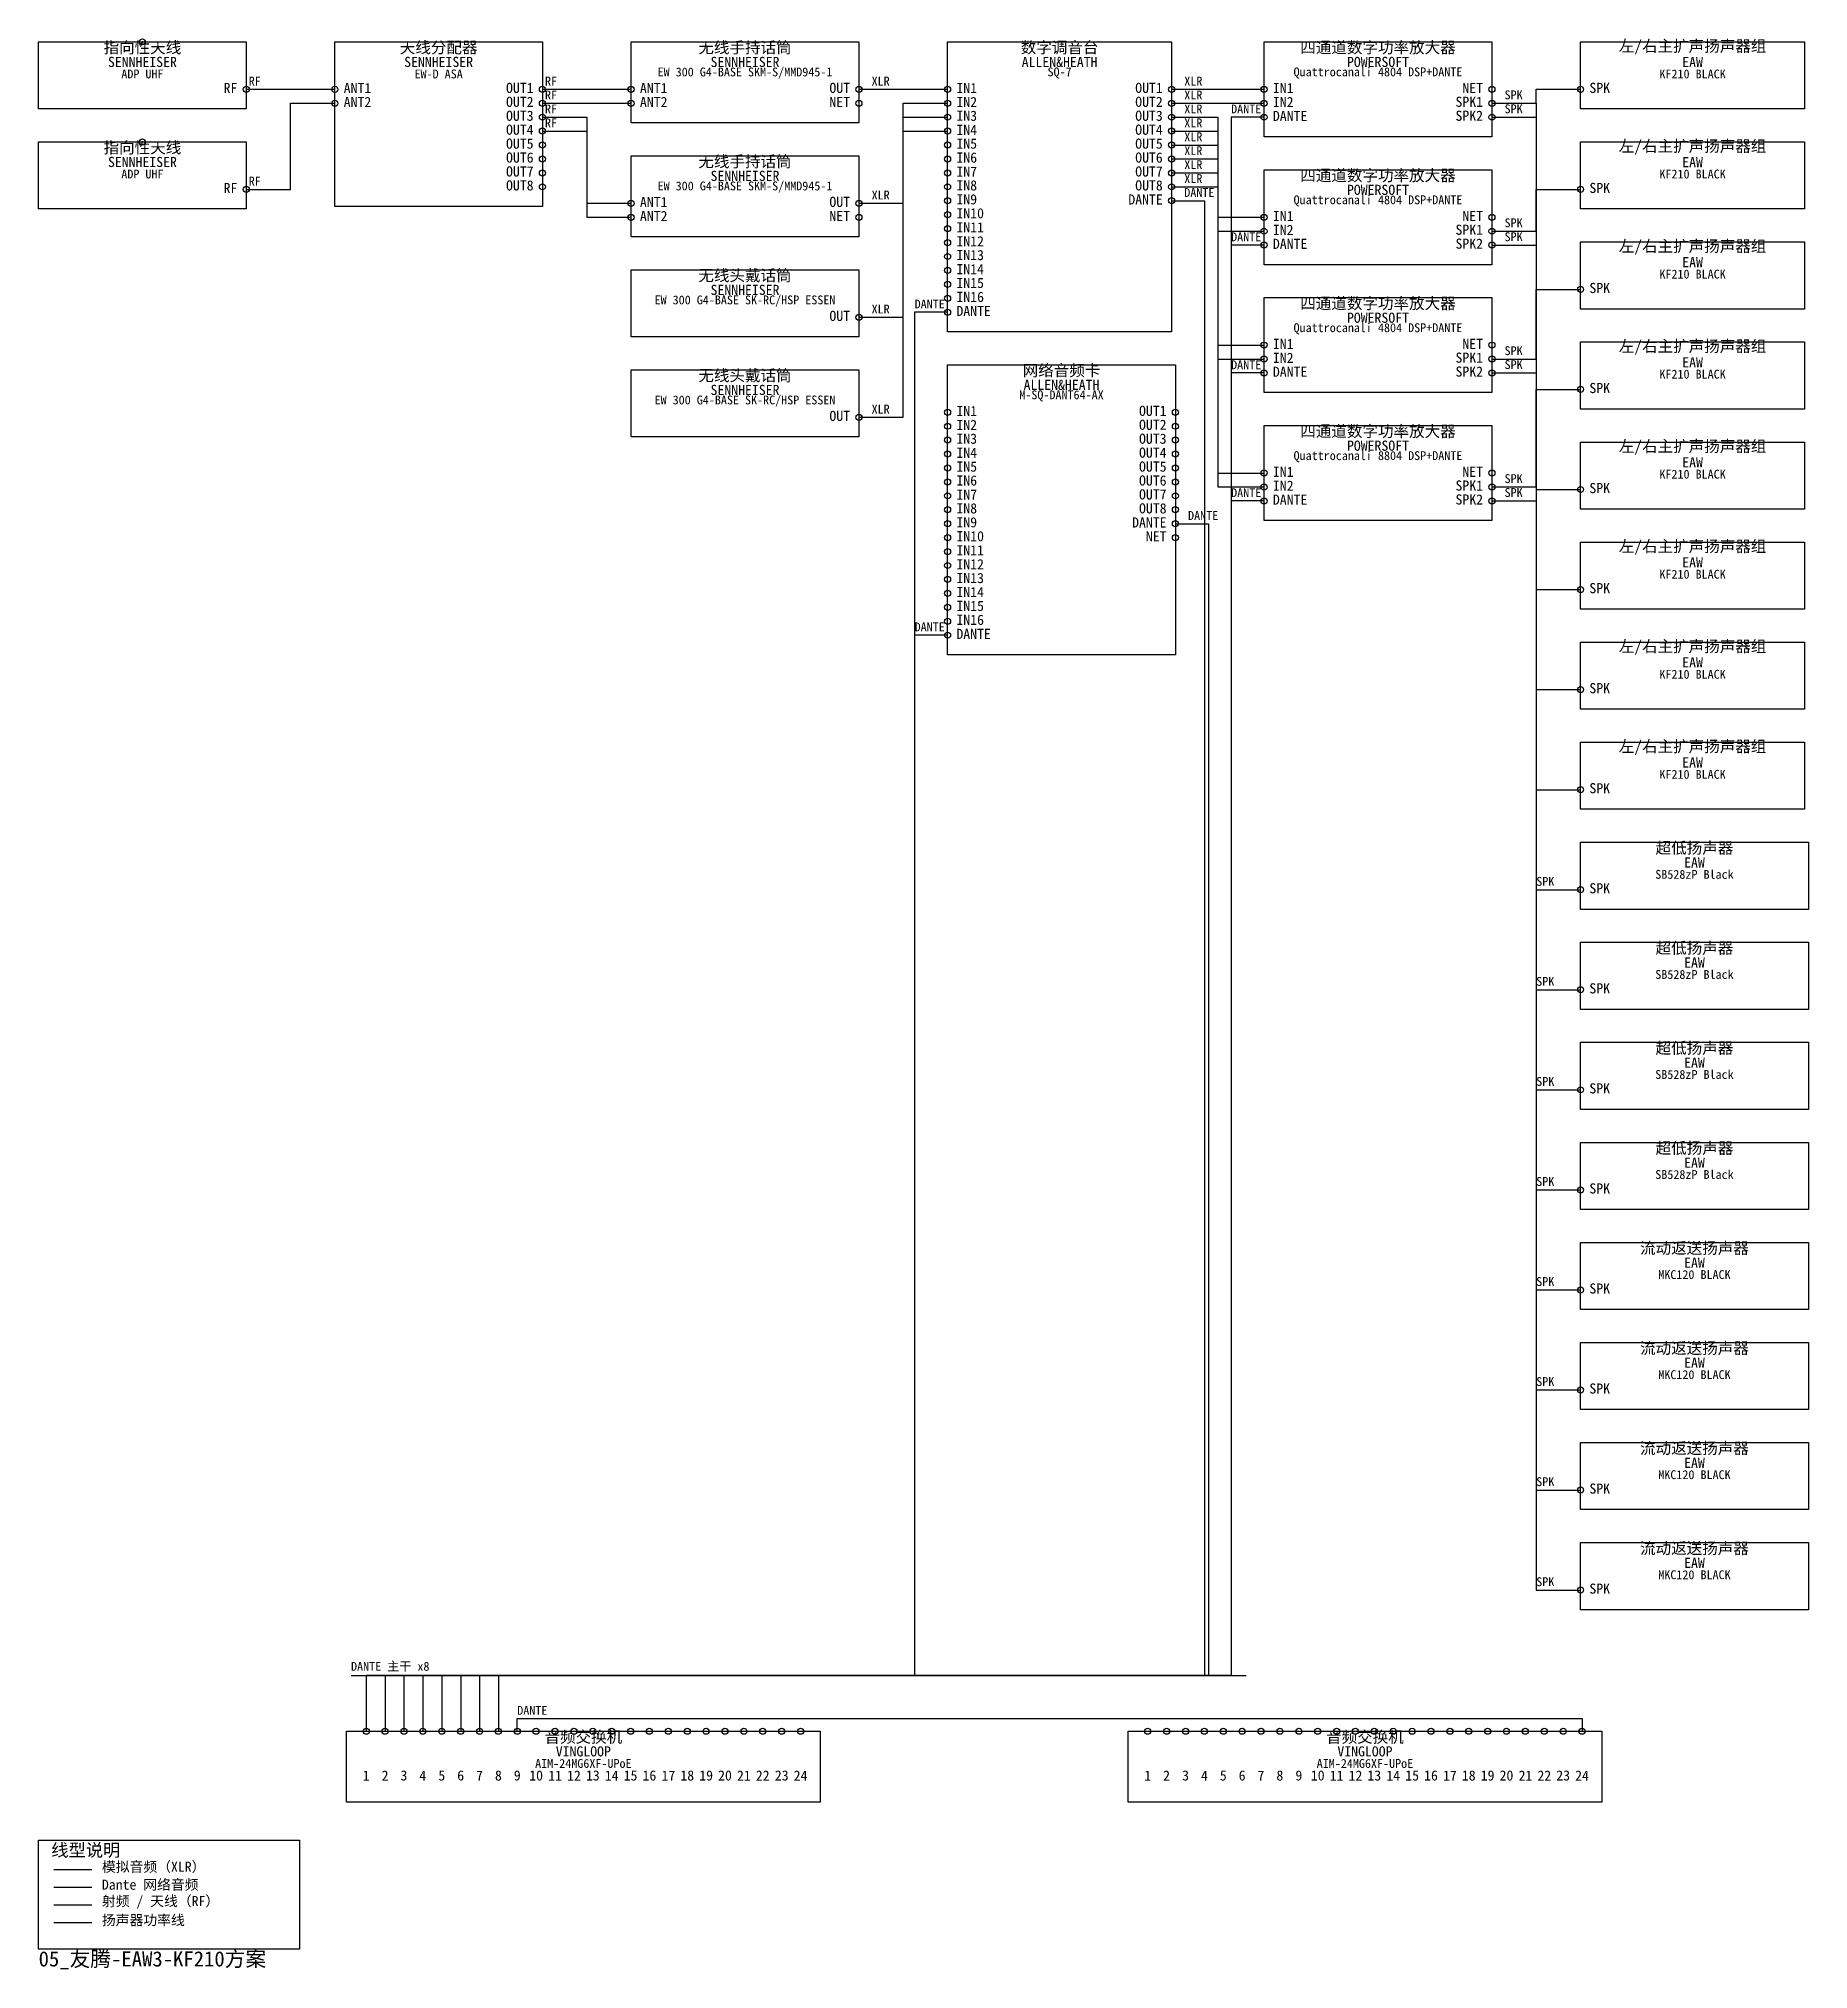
# Model space of a CAD drawing. Header units: metres. Extents: x 40 to 1438, y -1562 to -37.
import ezdxf

# ---------------------------------------------------------------- set-up
doc = ezdxf.new("R2010")
doc.units = ezdxf.units.M
for name, color, linetype in [('DEVICES', 7, 'Continuous'), ('LABELS', 7, 'Continuous'), ('LEGEND', 7, 'Continuous'), ('PORTS', 6, 'Continuous'), ('WIRE_LABELS', 7, 'Continuous'), ('WIRES_ANALOG', 4, 'Continuous'), ('WIRES_DANTE', 5, 'Continuous'), ('WIRES_RF', 40, 'Continuous'), ('WIRES_SPEAKER', 1, 'Continuous')]:
    doc.layers.add(name, color=color, linetype=linetype)
doc.styles.add('CJK', font='simsun.ttc')

msp = doc.modelspace()

# ---------------------------------------------------------------- linework, layer by layer
at = {"layer": 'DEVICES', "color": 7, "lineweight": 25, "true_color": 0xb4b2a9}
for points in [[(40, -40), (204, -40), (204, -93), (40, -93), (40, -40)], [(274, -40), (438, -40), (438, -170), (274, -170), (274, -40)], [(508, -40), (688, -40), (688, -104), (508, -104), (508, -40)], [(758, -40), (935, -40), (935, -269), (758, -269), (758, -40)], [(1008, -40), (1188, -40), (1188, -115), (1008, -115), (1008, -40)], [(1258, -40), (1435, -40), (1435, -93), (1258, -93), (1258, -40)], [(40, -119), (204, -119), (204, -172), (40, -172), (40, -119)], [(1258, -119), (1435, -119), (1435, -172), (1258, -172), (1258, -119)], [(508, -130), (688, -130), (688, -194), (508, -194), (508, -130)], [(1008, -141), (1188, -141), (1188, -216), (1008, -216), (1008, -141)], [(1258, -198), (1435, -198), (1435, -251), (1258, -251), (1258, -198)], [(508, -220), (688, -220), (688, -273), (508, -273), (508, -220)], [(1008, -242), (1188, -242), (1188, -317), (1008, -317), (1008, -242)], [(1258, -277), (1435, -277), (1435, -330), (1258, -330), (1258, -277)], [(508, -299), (688, -299), (688, -352), (508, -352), (508, -299)], [(758, -295), (938, -295), (938, -524), (758, -524), (758, -295)], [(1008, -343), (1188, -343), (1188, -418), (1008, -418), (1008, -343)], [(1258, -356), (1435, -356), (1435, -409), (1258, -409), (1258, -356)], [(1258, -435), (1435, -435), (1435, -488), (1258, -488), (1258, -435)], [(1258, -514), (1435, -514), (1435, -567), (1258, -567), (1258, -514)], [(1258, -593), (1435, -593), (1435, -646), (1258, -646), (1258, -593)], [(1258, -672), (1438, -672), (1438, -725), (1258, -725), (1258, -672)], [(1258, -751), (1438, -751), (1438, -804), (1258, -804), (1258, -751)], [(1258, -830), (1438, -830), (1438, -883), (1258, -883), (1258, -830)], [(1258, -909), (1438, -909), (1438, -962), (1258, -962), (1258, -909)], [(1258, -988), (1438, -988), (1438, -1041), (1258, -1041), (1258, -988)], [(1258, -1067), (1438, -1067), (1438, -1120), (1258, -1120), (1258, -1067)], [(1258, -1146), (1438, -1146), (1438, -1199), (1258, -1199), (1258, -1146)], [(1258, -1225), (1438, -1225), (1438, -1278), (1258, -1278), (1258, -1225)], [(283.3, -1374), (657.3, -1374), (657.3, -1430), (283.3, -1430), (283.3, -1374)], [(283.3, -1374), (657.3, -1374), (657.3, -1430), (283.3, -1430), (283.3, -1374)], [(900.7, -1374), (1274.7, -1374), (1274.7, -1430), (900.7, -1430), (900.7, -1374)], [(900.7, -1374), (1274.7, -1374), (1274.7, -1430), (900.7, -1430), (900.7, -1374)]]:
    msp.add_lwpolyline(points, dxfattribs=at)
at = {"layer": 'LEGEND', "linetype": 'CONTINUOUS', "true_color": 0x5dcaa5}
msp.add_line((52, -1483), (82, -1483), dxfattribs=at)
at = {"layer": 'LEGEND', "linetype": 'CONTINUOUS', "true_color": 0x378add}
msp.add_line((52, -1497), (82, -1497), dxfattribs=at)
at = {"layer": 'LEGEND', "linetype": 'CONTINUOUS', "true_color": 0xe8923c}
msp.add_line((52, -1511), (82, -1511), dxfattribs=at)
at = {"layer": 'LEGEND', "linetype": 'CONTINUOUS', "true_color": 0xe8655a}
msp.add_line((52, -1525), (82, -1525), dxfattribs=at)
at = {"layer": 'LEGEND', "color": 7, "lineweight": 25, "true_color": 0x8a8578}
msp.add_lwpolyline([(40, -1460), (246, -1460), (246, -1546), (40, -1546), (40, -1460)], dxfattribs=at)
at = {"layer": 'PORTS', "true_color": 0xe8923c}
for centre in [(122, -40), (204, -77.5), (274, -77.5), (438, -77.5), (508, -77.5), (274, -88.5), (438, -88.5), (508, -88.5), (438, -99.5), (122, -119), (438, -110.5), (438, -121.5), (438, -132.5), (438, -143.5), (438, -154.5), (204, -156.5), (508, -167.5), (508, -178.5)]:
    msp.add_circle(centre, 2.4, dxfattribs=at)
at = {"layer": 'PORTS', "true_color": 0x5dcaa5}
for centre in [(688, -77.5), (758, -77.5), (935, -77.5), (1008, -77.5), (758, -88.5), (935, -88.5), (1008, -88.5), (758, -99.5), (935, -99.5), (758, -110.5), (758, -121.5), (935, -110.5), (935, -121.5), (758, -132.5), (935, -132.5), (758, -143.5), (758, -154.5), (935, -143.5), (935, -154.5), (688, -167.5), (758, -165.5), (758, -176.5), (1008, -178.5), (758, -187.5), (758, -198.5), (1008, -189.5), (758, -209.5), (758, -220.5), (758, -231.5), (758, -242.5), (688, -257.5), (1008, -279.5), (1008, -290.5), (688, -336.5), (758, -332.5), (938, -332.5), (758, -343.5), (938, -343.5), (758, -354.5), (758, -365.5), (938, -354.5), (938, -365.5), (758, -376.5), (938, -376.5), (1008, -380.5), (758, -387.5), (758, -398.5), (938, -387.5), (938, -398.5), (1008, -391.5), (758, -409.5), (938, -409.5), (758, -420.5), (758, -431.5), (758, -442.5), (758, -453.5), (758, -464.5), (758, -475.5), (758, -486.5), (758, -497.5)]:
    msp.add_circle(centre, 2.4, dxfattribs=at)
at = {"layer": 'PORTS', "true_color": 0xb07cd9}
for centre in [(1188, -77.5), (688, -88.5), (688, -178.5), (1188, -178.5), (1188, -279.5), (1188, -380.5), (938, -431.5)]:
    msp.add_circle(centre, 2.4, dxfattribs=at)
at = {"layer": 'PORTS', "true_color": 0xe8655a}
for centre in [(1258, -77.5), (1188, -88.5), (1188, -99.5), (1258, -156.5), (1188, -189.5), (1188, -200.5), (1258, -235.5), (1188, -290.5), (1188, -301.5), (1258, -314.5), (1188, -391.5), (1258, -393.5), (1188, -402.5), (1258, -472.5), (1258, -551.5), (1258, -630.5), (1258, -709.5), (1258, -788.5), (1258, -867.5), (1258, -946.5), (1258, -1025.5), (1258, -1104.5), (1258, -1183.5), (1258, -1262.5)]:
    msp.add_circle(centre, 2.4, dxfattribs=at)
at = {"layer": 'PORTS', "true_color": 0x378add}
for centre in [(1008, -99.5), (935, -165.5), (1008, -200.5), (758, -253.5), (1008, -301.5), (1008, -402.5), (938, -420.5), (758, -508.5), (298.8, -1374), (298.8, -1374), (313.7, -1374), (313.7, -1374), (328.6, -1374), (328.6, -1374), (343.5, -1374), (343.5, -1374), (358.5, -1374), (358.5, -1374), (373.4, -1374), (373.4, -1374), (388.3, -1374), (388.3, -1374), (403.2, -1374), (403.2, -1374), (418.1, -1374), (418.1, -1374), (433, -1374), (433, -1374), (448, -1374), (448, -1374), (462.9, -1374), (462.9, -1374), (477.8, -1374), (477.8, -1374), (492.7, -1374), (492.7, -1374), (507.6, -1374), (507.6, -1374), (522.5, -1374), (522.5, -1374), (537.5, -1374), (537.5, -1374), (552.4, -1374), (552.4, -1374), (567.3, -1374), (567.3, -1374), (582.2, -1374), (582.2, -1374), (597.1, -1374), (597.1, -1374), (612, -1374), (612, -1374), (627, -1374), (627, -1374), (641.9, -1374), (641.9, -1374), (916.1, -1374), (916.1, -1374), (931, -1374), (931, -1374), (946, -1374), (946, -1374), (960.9, -1374), (960.9, -1374), (975.8, -1374), (975.8, -1374), (990.7, -1374), (990.7, -1374), (1005.6, -1374), (1005.6, -1374), (1020.5, -1374), (1020.5, -1374), (1035.5, -1374), (1035.5, -1374), (1050.4, -1374), (1050.4, -1374), (1065.3, -1374), (1065.3, -1374), (1080.2, -1374), (1080.2, -1374), (1095.1, -1374), (1095.1, -1374), (1110, -1374), (1110, -1374), (1125, -1374), (1125, -1374), (1139.9, -1374), (1139.9, -1374), (1154.8, -1374), (1154.8, -1374), (1169.7, -1374), (1169.7, -1374), (1184.6, -1374), (1184.6, -1374), (1199.5, -1374), (1199.5, -1374), (1214.5, -1374), (1214.5, -1374), (1229.4, -1374), (1229.4, -1374), (1244.3, -1374), (1244.3, -1374), (1259.2, -1374), (1259.2, -1374)]:
    msp.add_circle(centre, 2.4, dxfattribs=at)
at = {"layer": 'WIRES_ANALOG', "linetype": 'CONTINUOUS', "true_color": 0x5dcaa5}
for points in [[(688, -77.5), (698, -77.5), (723, -77.5), (723, -77.5), (748, -77.5), (758, -77.5)], [(688, -167.5), (698, -167.5), (723, -167.5), (723, -88.5), (748, -88.5), (758, -88.5)], [(935, -77.5), (945, -77.5), (971.5, -77.5), (971.5, -77.5), (998, -77.5), (1008, -77.5)], [(935, -88.5), (945, -88.5), (971.5, -88.5), (971.5, -88.5), (998, -88.5), (1008, -88.5)], [(688, -257.5), (698, -257.5), (723, -257.5), (723, -99.5), (748, -99.5), (758, -99.5)], [(935, -99.5), (945, -99.5), (971.5, -99.5), (971.5, -178.5), (998, -178.5), (1008, -178.5)], [(688, -336.5), (698, -336.5), (723, -336.5), (723, -110.5), (748, -110.5), (758, -110.5)], [(935, -110.5), (945, -110.5), (971.5, -110.5), (971.5, -189.5), (998, -189.5), (1008, -189.5)], [(935, -121.5), (945, -121.5), (971.5, -121.5), (971.5, -279.5), (998, -279.5), (1008, -279.5)], [(935, -132.5), (945, -132.5), (971.5, -132.5), (971.5, -290.5), (998, -290.5), (1008, -290.5)], [(935, -143.5), (945, -143.5), (971.5, -143.5), (971.5, -380.5), (998, -380.5), (1008, -380.5)], [(935, -154.5), (945, -154.5), (971.5, -154.5), (971.5, -391.5), (998, -391.5), (1008, -391.5)]]:
    msp.add_lwpolyline(points, dxfattribs=at)
at = {"layer": 'WIRES_DANTE', "linetype": 'CONTINUOUS', "true_color": 0x378add}
for points in [[(1008, -99.5), (998, -99.5), (982, -99.5), (982, -1330), (298.8, -1330), (298.8, -1374)], [(935, -165.5), (945, -165.5), (961, -165.5), (961, -1330), (373.4, -1330), (373.4, -1374)], [(1008, -200.5), (998, -200.5), (982, -200.5), (982, -1330), (313.7, -1330), (313.7, -1374)], [(758, -253.5), (748, -253.5), (732, -253.5), (732, -1330), (358.5, -1330), (358.5, -1374)], [(1008, -301.5), (998, -301.5), (982, -301.5), (982, -1330), (328.6, -1330), (328.6, -1374)], [(1008, -402.5), (998, -402.5), (982, -402.5), (982, -1330), (343.5, -1330), (343.5, -1374)], [(938, -420.5), (948, -420.5), (964, -420.5), (964, -1330), (403.2, -1330), (403.2, -1374)], [(758, -508.5), (748, -508.5), (732, -508.5), (732, -1330), (388.3, -1330), (388.3, -1374)], [(286.8, -1330), (994, -1330)], [(418.1, -1374), (418.1, -1364), (418.1, -1364), (1259.2, -1364), (1259.2, -1364), (1259.2, -1374)]]:
    msp.add_lwpolyline(points, dxfattribs=at)
at = {"layer": 'WIRES_RF', "linetype": 'CONTINUOUS', "true_color": 0xe8923c}
for points in [[(204, -77.5), (214, -77.5), (239, -77.5), (239, -77.5), (264, -77.5), (274, -77.5)], [(204, -156.5), (214, -156.5), (239, -156.5), (239, -88.5), (264, -88.5), (274, -88.5)], [(438, -77.5), (448, -77.5), (473, -77.5), (473, -77.5), (498, -77.5), (508, -77.5)], [(438, -88.5), (448, -88.5), (473, -88.5), (473, -88.5), (498, -88.5), (508, -88.5)], [(438, -99.5), (448, -99.5), (473, -99.5), (473, -167.5), (498, -167.5), (508, -167.5)], [(438, -110.5), (448, -110.5), (473, -110.5), (473, -178.5), (498, -178.5), (508, -178.5)]]:
    msp.add_lwpolyline(points, dxfattribs=at)
at = {"layer": 'WIRES_SPEAKER', "linetype": 'CONTINUOUS', "true_color": 0xe8655a}
for points in [[(1188, -88.5), (1198, -88.5), (1223, -88.5), (1223, -77.5), (1248, -77.5), (1258, -77.5)], [(1188, -88.5), (1198, -88.5), (1223, -88.5), (1223, -709.5), (1248, -709.5), (1258, -709.5)], [(1188, -99.5), (1198, -99.5), (1223, -99.5), (1223, -393.5), (1248, -393.5), (1258, -393.5)], [(1188, -99.5), (1198, -99.5), (1223, -99.5), (1223, -1025.5), (1248, -1025.5), (1258, -1025.5)], [(1188, -189.5), (1198, -189.5), (1223, -189.5), (1223, -156.5), (1248, -156.5), (1258, -156.5)], [(1188, -189.5), (1198, -189.5), (1223, -189.5), (1223, -788.5), (1248, -788.5), (1258, -788.5)], [(1188, -200.5), (1198, -200.5), (1223, -200.5), (1223, -472.5), (1248, -472.5), (1258, -472.5)], [(1188, -200.5), (1198, -200.5), (1223, -200.5), (1223, -1104.5), (1248, -1104.5), (1258, -1104.5)], [(1188, -290.5), (1198, -290.5), (1223, -290.5), (1223, -235.5), (1248, -235.5), (1258, -235.5)], [(1188, -290.5), (1198, -290.5), (1223, -290.5), (1223, -867.5), (1248, -867.5), (1258, -867.5)], [(1188, -301.5), (1198, -301.5), (1223, -301.5), (1223, -551.5), (1248, -551.5), (1258, -551.5)], [(1188, -301.5), (1198, -301.5), (1223, -301.5), (1223, -1183.5), (1248, -1183.5), (1258, -1183.5)], [(1188, -391.5), (1198, -391.5), (1223, -391.5), (1223, -314.5), (1248, -314.5), (1258, -314.5)], [(1188, -391.5), (1198, -391.5), (1223, -391.5), (1223, -946.5), (1248, -946.5), (1258, -946.5)], [(1188, -402.5), (1198, -402.5), (1223, -402.5), (1223, -630.5), (1248, -630.5), (1258, -630.5)], [(1188, -402.5), (1198, -402.5), (1223, -402.5), (1223, -1262.5), (1248, -1262.5), (1258, -1262.5)]]:
    msp.add_lwpolyline(points, dxfattribs=at)

# ---------------------------------------------------------------- texts
at = {"layer": 'LABELS', "true_color": 0xf1efe8, "style": 'CJK'}
for s, insert, char_height, attachment_point in [('指向性天线', (122, -50), 9, 8), ('天线分配器', (356, -50), 9, 8), ('无线手持话筒', (598, -50), 9, 8), ('数字调音台', (846.5, -50), 9, 8), ('四通道数字功率放大器', (1098, -50), 9, 8), ('左/右主扩声扬声器组', (1346.5, -50), 9, 8), ('指向性天线', (122, -129), 9, 8), ('左/右主扩声扬声器组', (1346.5, -129), 9, 8), ('无线手持话筒', (598, -140), 9, 8), ('四通道数字功率放大器', (1098, -151), 9, 8), ('左/右主扩声扬声器组', (1346.5, -208), 9, 8), ('无线头戴话筒', (598, -230), 9, 8), ('四通道数字功率放大器', (1098, -252), 9, 8), ('左/右主扩声扬声器组', (1346.5, -287), 9, 8), ('无线头戴话筒', (598, -309), 9, 8), ('网络音频卡', (848, -305), 9, 8), ('四通道数字功率放大器', (1098, -353), 9, 8), ('左/右主扩声扬声器组', (1346.5, -366), 9, 8), ('左/右主扩声扬声器组', (1346.5, -445), 9, 8), ('左/右主扩声扬声器组', (1346.5, -524), 9, 8), ('左/右主扩声扬声器组', (1346.5, -603), 9, 8), ('超低扬声器', (1348, -682), 9, 8), ('超低扬声器', (1348, -761), 9, 8), ('超低扬声器', (1348, -840), 9, 8), ('超低扬声器', (1348, -919), 9, 8), ('流动返送扬声器', (1348, -998), 9, 8), ('流动返送扬声器', (1348, -1077), 9, 8), ('流动返送扬声器', (1348, -1156), 9, 8), ('流动返送扬声器', (1348, -1235), 9, 8), ('音频交换机', (470.3, -1384), 9, 8), ('音频交换机', (470.3, -1384), 9, 8), ('音频交换机', (1087.7, -1384), 9, 8), ('音频交换机', (1087.7, -1384), 9, 8), ('05_友腾-EAW3-KF210方案', (40, -1562), 12, 7)]:
    msp.add_mtext(s, dxfattribs=dict(at, insert=insert, char_height=char_height, attachment_point=attachment_point))
at = {"layer": 'LABELS', "true_color": 0xc4c2b8, "char_height": 8, "attachment_point": 8, "style": 'CJK'}
for s, insert in [('SENNHEISER', (122, -60)), ('SENNHEISER', (356, -60)), ('SENNHEISER', (598, -60)), ('ALLEN&HEATH', (846.5, -60)), ('POWERSOFT', (1098, -60)), ('EAW', (1346.5, -60)), ('SENNHEISER', (122, -139)), ('EAW', (1346.5, -139)), ('SENNHEISER', (598, -150)), ('POWERSOFT', (1098, -161)), ('EAW', (1346.5, -218)), ('SENNHEISER', (598, -240)), ('POWERSOFT', (1098, -262)), ('EAW', (1346.5, -297)), ('SENNHEISER', (598, -319)), ('ALLEN&HEATH', (848, -315)), ('POWERSOFT', (1098, -363)), ('EAW', (1346.5, -376)), ('EAW', (1346.5, -455)), ('EAW', (1346.5, -534)), ('EAW', (1346.5, -613)), ('EAW', (1348, -692)), ('EAW', (1348, -771)), ('EAW', (1348, -850)), ('EAW', (1348, -929)), ('EAW', (1348, -1008)), ('EAW', (1348, -1087)), ('EAW', (1348, -1166)), ('EAW', (1348, -1245)), ('VINGLOOP', (470.3, -1394)), ('VINGLOOP', (470.3, -1394)), ('VINGLOOP', (1087.7, -1394)), ('VINGLOOP', (1087.7, -1394))]:
    msp.add_mtext(s, dxfattribs=dict(at, insert=insert))
at = {"layer": 'LABELS', "true_color": 0x9a978d, "char_height": 7, "attachment_point": 8, "style": 'CJK'}
for s, insert in [('EW 300 G4-BASE SKM-S/MMD945-1 ', (598, -69)), ('SQ-7', (846.5, -69)), ('Quattrocanali 4804 DSP+DANTE', (1098, -69)), ('ADP UHF ', (122, -69)), ('EW-D ASA', (356, -69)), ('KF210 BLACK', (1346.5, -69)), ('ADP UHF ', (122, -148)), ('EW 300 G4-BASE SKM-S/MMD945-1 ', (598, -159)), ('KF210 BLACK', (1346.5, -148)), ('Quattrocanali 4804 DSP+DANTE', (1098, -170)), ('KF210 BLACK', (1346.5, -227)), ('EW 300 G4-BASE SK-RC/HSP ESSEN', (598, -249)), ('Quattrocanali 4804 DSP+DANTE', (1098, -271)), ('KF210 BLACK', (1346.5, -306)), ('EW 300 G4-BASE SK-RC/HSP ESSEN', (598, -328)), ('M-SQ-DANT64-AX', (848, -324)), ('Quattrocanali 8804 DSP+DANTE', (1098, -372)), ('KF210 BLACK', (1346.5, -385)), ('KF210 BLACK', (1346.5, -464)), ('KF210 BLACK', (1346.5, -543)), ('KF210 BLACK', (1346.5, -622)), ('SB528zP Black', (1348, -701)), ('SB528zP Black', (1348, -780)), ('SB528zP Black', (1348, -859)), ('SB528zP Black', (1348, -938)), ('MKC120 BLACK', (1348, -1017)), ('MKC120 BLACK', (1348, -1096)), ('MKC120 BLACK', (1348, -1175)), ('MKC120 BLACK', (1348, -1254)), ('AIM-24MG6XF-UPoE', (470.3, -1403)), ('AIM-24MG6XF-UPoE', (470.3, -1403)), ('AIM-24MG6XF-UPoE', (1087.7, -1403)), ('AIM-24MG6XF-UPoE', (1087.7, -1403))]:
    msp.add_mtext(s, dxfattribs=dict(at, insert=insert))
at = {"layer": 'LABELS', "true_color": 0xf5f5ec, "char_height": 8, "style": 'CJK'}
for s, insert, attachment_point in [('RF', (197, -80.5), 9), ('ANT1', (281, -80.5), 7), ('OUT1', (431, -80.5), 9), ('ANT1', (515, -80.5), 7), ('OUT', (681, -80.5), 9), ('IN1', (765, -80.5), 7), ('OUT1', (928, -80.5), 9), ('IN1', (1015, -80.5), 7), ('NET', (1181, -80.5), 9), ('SPK', (1265, -80.5), 7), ('ANT2', (281, -91.5), 7), ('OUT2', (431, -91.5), 9), ('ANT2', (515, -91.5), 7), ('NET', (681, -91.5), 9), ('IN2', (765, -91.5), 7), ('OUT2', (928, -91.5), 9), ('IN2', (1015, -91.5), 7), ('SPK1', (1181, -91.5), 9), ('OUT3', (431, -102.5), 9), ('OUT4', (431, -113.5), 9), ('IN3', (765, -102.5), 7), ('IN4', (765, -113.5), 7), ('OUT3', (928, -102.5), 9), ('OUT4', (928, -113.5), 9), ('DANTE', (1015, -102.5), 7), ('SPK2', (1181, -102.5), 9), ('OUT5', (431, -124.5), 9), ('IN5', (765, -124.5), 7), ('OUT5', (928, -124.5), 9), ('OUT6', (431, -135.5), 9), ('IN6', (765, -135.5), 7), ('OUT6', (928, -135.5), 9), ('RF', (197, -159.5), 9), ('OUT7', (431, -146.5), 9), ('OUT8', (431, -157.5), 9), ('IN7', (765, -146.5), 7), ('IN8', (765, -157.5), 7), ('OUT7', (928, -146.5), 9), ('OUT8', (928, -157.5), 9), ('SPK', (1265, -159.5), 7), ('ANT1', (515, -170.5), 7), ('OUT', (681, -170.5), 9), ('IN9', (765, -168.5), 7), ('DANTE', (928, -168.5), 9), ('ANT2', (515, -181.5), 7), ('NET', (681, -181.5), 9), ('IN10', (765, -179.5), 7), ('IN11', (765, -190.5), 7), ('IN1', (1015, -181.5), 7), ('NET', (1181, -181.5), 9), ('IN12', (765, -201.5), 7), ('DANTE', (1015, -203.5), 7), ('IN2', (1015, -192.5), 7), ('SPK1', (1181, -192.5), 9), ('SPK2', (1181, -203.5), 9), ('IN13', (765, -212.5), 7), ('IN14', (765, -223.5), 7), ('IN15', (765, -234.5), 7), ('IN16', (765, -245.5), 7), ('SPK', (1265, -238.5), 7), ('OUT', (681, -260.5), 9), ('DANTE', (765, -256.5), 7), ('IN1', (1015, -282.5), 7), ('IN2', (1015, -293.5), 7), ('SPK1', (1181, -293.5), 9), ('NET', (1181, -282.5), 9), ('DANTE', (1015, -304.5), 7), ('SPK2', (1181, -304.5), 9), ('SPK', (1265, -317.5), 7), ('OUT', (681, -339.5), 9), ('IN1', (765, -335.5), 7), ('OUT1', (931, -335.5), 9), ('IN2', (765, -346.5), 7), ('IN3', (765, -357.5), 7), ('OUT2', (931, -346.5), 9), ('OUT3', (931, -357.5), 9), ('IN4', (765, -368.5), 7), ('OUT4', (931, -368.5), 9), ('IN5', (765, -379.5), 7), ('OUT5', (931, -379.5), 9), ('IN1', (1015, -383.5), 7), ('NET', (1181, -383.5), 9), ('IN6', (765, -390.5), 7), ('IN7', (765, -401.5), 7), ('OUT6', (931, -390.5), 9), ('OUT7', (931, -401.5), 9), ('IN2', (1015, -394.5), 7), ('SPK1', (1181, -394.5), 9), ('SPK', (1265, -396.5), 7), ('IN8', (765, -412.5), 7), ('OUT8', (931, -412.5), 9), ('DANTE', (1015, -405.5), 7), ('SPK2', (1181, -405.5), 9), ('IN9', (765, -423.5), 7), ('IN10', (765, -434.5), 7), ('DANTE', (931, -423.5), 9), ('NET', (931, -434.5), 9), ('IN11', (765, -445.5), 7), ('IN12', (765, -456.5), 7), ('IN13', (765, -467.5), 7), ('IN14', (765, -478.5), 7), ('SPK', (1265, -475.5), 7), ('IN15', (765, -489.5), 7), ('IN16', (765, -500.5), 7), ('DANTE', (765, -511.5), 7), ('SPK', (1265, -554.5), 7), ('SPK', (1265, -633.5), 7), ('SPK', (1265, -712.5), 7), ('SPK', (1265, -791.5), 7), ('SPK', (1265, -870.5), 7), ('SPK', (1265, -949.5), 7), ('SPK', (1265, -1028.5), 7), ('SPK', (1265, -1107.5), 7), ('SPK', (1265, -1186.5), 7), ('SPK', (1265, -1265.5), 7), ('1', (298.8, -1413), 8), ('1', (298.8, -1413), 8), ('2', (313.7, -1413), 8), ('2', (313.7, -1413), 8), ('3', (328.6, -1413), 8), ('3', (328.6, -1413), 8), ('4', (343.5, -1413), 8), ('4', (343.5, -1413), 8), ('5', (358.5, -1413), 8), ('5', (358.5, -1413), 8), ('6', (373.4, -1413), 8), ('6', (373.4, -1413), 8), ('7', (388.3, -1413), 8), ('7', (388.3, -1413), 8), ('8', (403.2, -1413), 8), ('8', (403.2, -1413), 8), ('9', (418.1, -1413), 8), ('9', (418.1, -1413), 8), ('10', (433, -1413), 8), ('10', (433, -1413), 8), ('11', (448, -1413), 8), ('11', (448, -1413), 8), ('12', (462.9, -1413), 8), ('12', (462.9, -1413), 8), ('13', (477.8, -1413), 8), ('13', (477.8, -1413), 8), ('14', (492.7, -1413), 8), ('14', (492.7, -1413), 8), ('15', (507.6, -1413), 8), ('15', (507.6, -1413), 8), ('16', (522.5, -1413), 8), ('16', (522.5, -1413), 8), ('17', (537.5, -1413), 8), ('17', (537.5, -1413), 8), ('18', (552.4, -1413), 8), ('18', (552.4, -1413), 8), ('19', (567.3, -1413), 8), ('19', (567.3, -1413), 8), ('20', (582.2, -1413), 8), ('20', (582.2, -1413), 8), ('21', (597.1, -1413), 8), ('21', (597.1, -1413), 8), ('22', (612, -1413), 8), ('22', (612, -1413), 8), ('23', (627, -1413), 8), ('23', (627, -1413), 8), ('24', (641.9, -1413), 8), ('24', (641.9, -1413), 8), ('1', (916.1, -1413), 8), ('1', (916.1, -1413), 8), ('2', (931, -1413), 8), ('2', (931, -1413), 8), ('3', (946, -1413), 8), ('3', (946, -1413), 8), ('4', (960.9, -1413), 8), ('4', (960.9, -1413), 8), ('5', (975.8, -1413), 8), ('5', (975.8, -1413), 8), ('6', (990.7, -1413), 8), ('6', (990.7, -1413), 8), ('7', (1005.6, -1413), 8), ('7', (1005.6, -1413), 8), ('8', (1020.5, -1413), 8), ('8', (1020.5, -1413), 8), ('9', (1035.5, -1413), 8), ('9', (1035.5, -1413), 8), ('10', (1050.4, -1413), 8), ('10', (1050.4, -1413), 8), ('11', (1065.3, -1413), 8), ('11', (1065.3, -1413), 8), ('12', (1080.2, -1413), 8), ('12', (1080.2, -1413), 8), ('13', (1095.1, -1413), 8), ('13', (1095.1, -1413), 8), ('14', (1110, -1413), 8), ('14', (1110, -1413), 8), ('15', (1125, -1413), 8), ('15', (1125, -1413), 8), ('16', (1139.9, -1413), 8), ('16', (1139.9, -1413), 8), ('17', (1154.8, -1413), 8), ('17', (1154.8, -1413), 8), ('18', (1169.7, -1413), 8), ('18', (1169.7, -1413), 8), ('19', (1184.6, -1413), 8), ('19', (1184.6, -1413), 8), ('20', (1199.5, -1413), 8), ('20', (1199.5, -1413), 8), ('21', (1214.5, -1413), 8), ('21', (1214.5, -1413), 8), ('22', (1229.4, -1413), 8), ('22', (1229.4, -1413), 8), ('23', (1244.3, -1413), 8), ('23', (1244.3, -1413), 8), ('24', (1259.2, -1413), 8), ('24', (1259.2, -1413), 8)]:
    msp.add_mtext(s, dxfattribs=dict(at, insert=insert, attachment_point=attachment_point))
at = {"layer": 'LEGEND', "true_color": 0xf1efe8, "insert": (50, -1474), "char_height": 10, "attachment_point": 7, "style": 'CJK'}
msp.add_mtext('线型说明', dxfattribs=at)
at = {"layer": 'LEGEND', "true_color": 0xe8e6dd, "char_height": 8, "attachment_point": 7, "style": 'CJK'}
for s, insert in [('模拟音频（XLR）', (90, -1486)), ('Dante 网络音频', (90, -1500)), ('射频 / 天线（RF）', (90, -1514)), ('扬声器功率线', (90, -1528))]:
    msp.add_mtext(s, dxfattribs=dict(at, insert=insert))
at = {"layer": 'WIRE_LABELS', "true_color": 0xe8923c, "char_height": 7, "attachment_point": 7, "style": 'CJK'}
for insert in [(206, -74.5), (440, -74.5), (440, -85.5), (440, -96.5), (440, -107.5), (206, -153.5)]:
    msp.add_mtext('RF', dxfattribs=dict(at, insert=insert))
at = {"layer": 'WIRE_LABELS', "true_color": 0x5dcaa5, "char_height": 7, "attachment_point": 7, "style": 'CJK'}
for insert in [(698, -74.5), (945, -74.5), (945, -85.5), (945, -96.5), (945, -107.5), (945, -118.5), (945, -129.5), (945, -140.5), (945, -151.5), (698, -164.5), (698, -254.5), (698, -333.5)]:
    msp.add_mtext('XLR', dxfattribs=dict(at, insert=insert))
at = {"layer": 'WIRE_LABELS', "true_color": 0x378add, "char_height": 7, "attachment_point": 7, "style": 'CJK'}
for s, insert in [('DANTE', (982, -96.5)), ('DANTE', (945, -162.5)), ('DANTE', (982, -197.5)), ('DANTE', (732, -250.5)), ('DANTE', (982, -298.5)), ('DANTE', (982, -399.5)), ('DANTE', (948, -417.5)), ('DANTE', (732, -505.5)), ('DANTE 主干 x8', (286.8, -1327)), ('DANTE', (418.1, -1361))]:
    msp.add_mtext(s, dxfattribs=dict(at, insert=insert))
at = {"layer": 'WIRE_LABELS', "true_color": 0xe8655a, "char_height": 7, "attachment_point": 7, "style": 'CJK'}
for insert in [(1198, -85.5), (1198, -96.5), (1198, -186.5), (1198, -197.5), (1198, -287.5), (1198, -298.5), (1198, -388.5), (1198, -399.5), (1223, -706.5), (1223, -785.5), (1223, -864.5), (1223, -943.5), (1223, -1022.5), (1223, -1101.5), (1223, -1180.5), (1223, -1259.5)]:
    msp.add_mtext('SPK', dxfattribs=dict(at, insert=insert))

doc.saveas('drawing.dxf')
